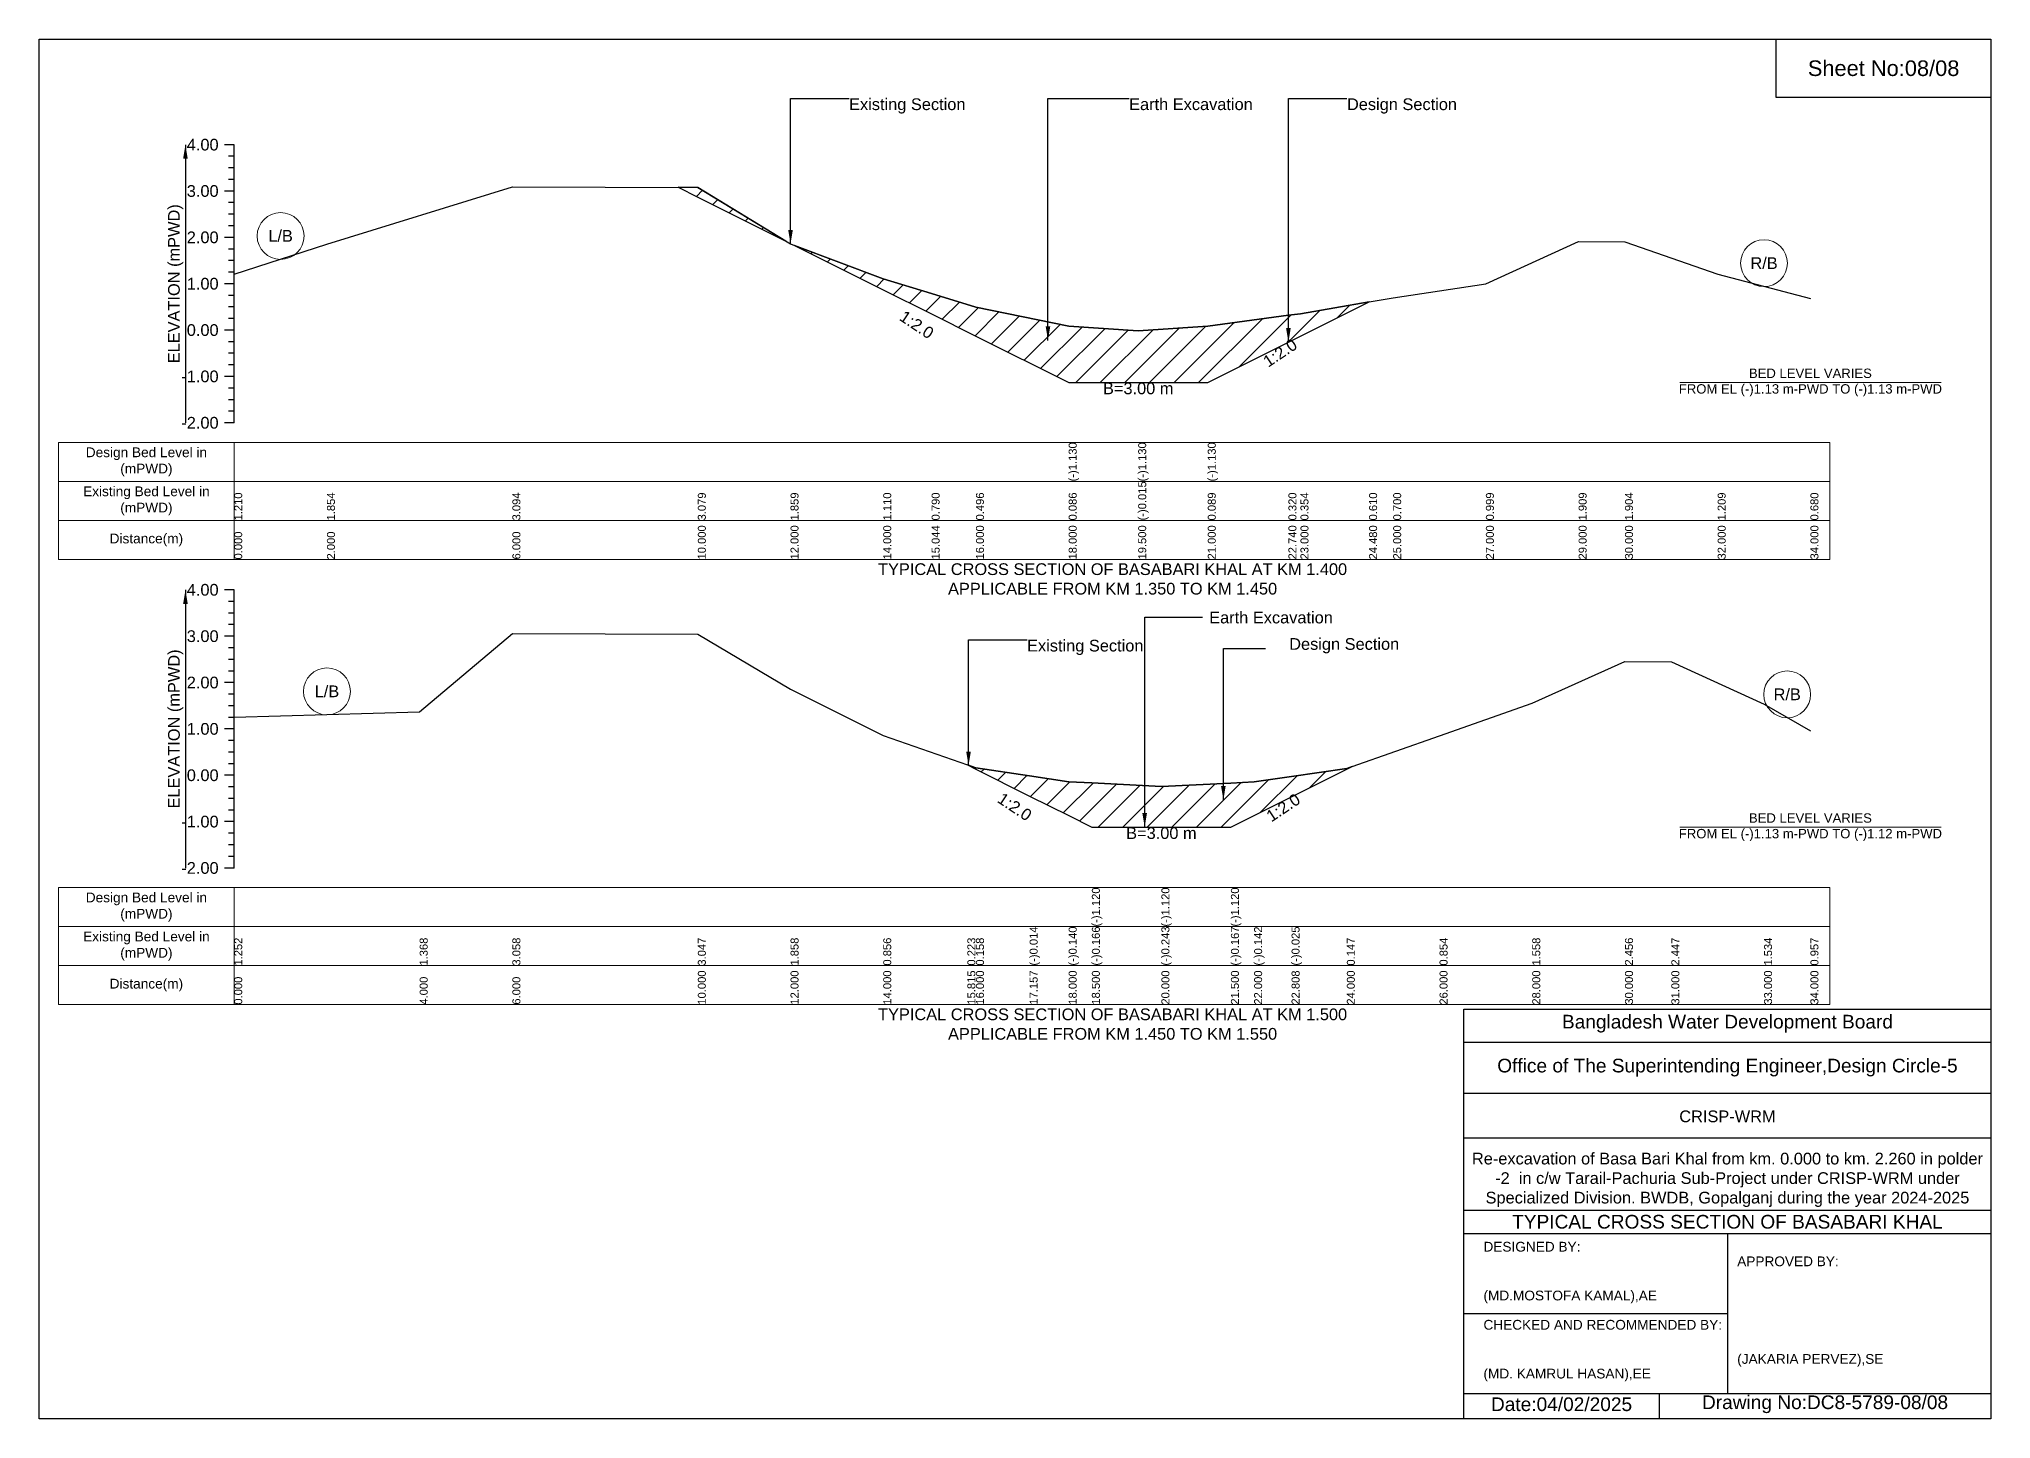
# Model space of a CAD drawing. Header units: inches. Extents: x 91000 to 228000, y -17569 to 0.
# Drawn here: x 200000 to 208000, y -5656 to 0 of the extents above; entities that cross this region are included whole.
import ezdxf

# ---------------------------------------------------------------- set-up
doc = ezdxf.new("R2010")
doc.units = ezdxf.units.IN
doc.header["$LTSCALE"] = 7
doc.header["$MEASUREMENT"] = 0
for name, color, linetype, lineweight in [('Cross section Data Border', 7, 'Continuous', 9), ('Cross Section Labels', 7, 'Continuous', 9), ('Existing_Bed_Level for Xsection', 7, 'Continuous', 25)]:
    doc.layers.add(name, color=color, linetype=linetype, lineweight=lineweight)
doc.styles.get("Standard").update_dxf_attribs({"font": 'arial.ttf'})
doc.dimstyles.get("Standard").update_dxf_attribs({"dimtxt": 0.18, "dimasz": 0.18, "dimexe": 0.18, "dimexo": 0.0625, "dimgap": 0.09, "dimtad": 0, "dimtih": 1, "dimtoh": 1, "dimdec": 4, "dimzin": 0, "dimdsep": 46, "dimtxsty": 'Standard', "dimcen": 0.09, "dimadec": 0, "dimazin": 0, "dimtfac": 1, "dimtdec": 4, "dimtofl": 0, "dimtmove": 0, "dimatfit": 3, "dimfxl": 1, "dimtolj": 1, "dimtzin": 0, "dimarcsym": 0})

msp = doc.modelspace()

# ---------------------------------------------------------------- hatches: boundary and pattern name
at = {"layer": 'Existing_Bed_Level for Xsection'}
h = msp.add_hatch(dxfattribs=at)
h.set_pattern_fill('ANSI31', color=256, scale=570, style=0)
h.paths.add_polyline_path([(202620, -607.8), (202700, -647.8), (203061, -828.4), (202700, -608.1)])
h = msp.add_hatch(dxfattribs=at)
h.set_pattern_fill('ANSI31', color=256, scale=570, style=0)
h.paths.add_polyline_path([(203096.7, -846.2), (203460, -1027.8), (203658.3, -1127), (203840, -1217.8), (204220, -1407.8), (204505, -1407.8), (204790, -1407.8), (205120.6, -1242.5), (205170, -1217.8), (205451.2, -1077.2), (205170, -1125.9), (205120.6, -1132.4), (204790, -1176.2), (204505, -1196), (204220, -1176.8), (203840, -1098.9), (203658.3, -1043.1), (203460, -982.2)])
h = msp.add_hatch(dxfattribs=at)
h.set_pattern_fill('ANSI31', color=256, scale=570, style=0)
h.paths.add_polyline_path([(203804.8, -2975.5), (203840, -2993.1), (204059.9, -3103.1), (204220, -3183.1), (204315, -3230.6), (204600, -3230.6), (204885, -3230.6), (204980, -3183.1), (205133.5, -3106.4), (205360, -2993.1), (205382, -2982.1), (205360, -2989.9), (205133.5, -3022.6), (204980, -3044.8), (204885, -3049.6), (204600, -3064), (204315, -3049.3), (204220, -3044.4), (204059.9, -3020.6), (203840, -2987.8)])

# ---------------------------------------------------------------- linework, layer by layer
for points in [[(200000, 0), (208000, 0), (208000, -5656), (200000, -5656)], [(207120, 0), (208000, 0), (208000, -240), (207120, -240)]]:
    msp.add_lwpolyline(points, close=True)
for points in [[(205840, -5656), (205840, -3976), (208000, -3976)], [(205840, -4112), (208000, -4112)], [(205840, -4320), (208000, -4320)], [(205840, -4504), (208000, -4504)], [(205840, -4800), (208000, -4800)], [(205840, -4896), (208000, -4896)], [(206920, -4896), (206920, -5552)], [(205840, -5224), (206920, -5224)], [(205840, -5552), (208000, -5552)], [(206640, -5552), (206640, -5656)]]:
    msp.add_lwpolyline(points)
at = {"layer": 'Cross section Data Border'}
for points in [[(200080, -1653.2), (207340, -1653.2), (207340, -2133.2), (200080, -2133.2)], [(200080, -3477.8), (207340, -3477.8), (207340, -3957.8), (200080, -3957.8)]]:
    msp.add_lwpolyline(points, close=True, dxfattribs=at)
for points in [[(200800, -1653.2), (200800, -2133.2)], [(200080, -1813.2), (207340, -1813.2)], [(200080, -1973.2), (207340, -1973.2)], [(200800, -3477.8), (200800, -3957.8)], [(200080, -3637.8), (207340, -3637.8)], [(200080, -3797.8), (207340, -3797.8)]]:
    msp.add_lwpolyline(points, dxfattribs=at)
at = {"layer": 'Cross Section Labels'}
for points in [[(206724.2, -1407.8), (207795.8, -1407.8)], [(206724.2, -3230.6), (207795.8, -3230.6)]]:
    msp.add_lwpolyline(points, dxfattribs=at)
for centre in [(200990, -807.1), (207070, -918.7), (201180, -2673.9), (207165, -2686.2)]:
    msp.add_circle(centre, 96, dxfattribs=at)
at = {"layer": 'Existing_Bed_Level for Xsection'}
for points in [[(200800, -433.2), (200760, -433.2)], [(200800, -1573.2), (200800, -1383.2), (200800, -1193.2), (200800, -1003.1), (200800, -813.1), (200800, -623.1), (200800, -433.2)], [(200800, -480.6), (200776, -480.6)], [(200800, -528.1), (200776, -528.1)], [(200800, -623.1), (200760, -623.1)], [(200800, -575.6), (200776, -575.6)], [(200800, -963.2), (201180, -840.9), (201940, -605.3), (202700, -608.1), (203080, -839.9), (203096.7, -846.2), (203460, -982.2), (203658.3, -1043.1), (203840, -1098.9), (204220, -1176.8), (204220, -1176.8), (204505, -1196), (204505, -1196), (204790, -1176.2), (204790, -1176.2), (205120.6, -1132.4), (205170, -1125.9), (205451.2, -1077.2), (205550, -1060.2), (205930, -1003.3), (206310, -830.4), (206500, -831.4), (206880, -963.4), (207260, -1064)], [(200800, -670.6), (200776, -670.6)], [(200800, -718.1), (200776, -718.1)], [(200800, -765.6), (200776, -765.6)], [(200800, -813.1), (200760, -813.1)], [(200800, -860.7), (200776, -860.7)], [(200800, -908.2), (200776, -908.2)], [(200800, -955.6), (200776, -955.6)], [(200800, -1003.1), (200760, -1003.1)], [(200800, -1050.7), (200776, -1050.7)], [(200800, -1098.2), (200776, -1098.2)], [(200800, -1193.2), (200760, -1193.2)], [(200800, -1145.7), (200776, -1145.7)], [(200800, -1240.7), (200776, -1240.7)], [(200800, -1288.2), (200776, -1288.2)], [(200800, -1335.7), (200776, -1335.7)], [(200800, -1383.2), (200760, -1383.2)], [(200800, -1430.7), (200776, -1430.7)], [(200800, -1478.2), (200776, -1478.2)], [(200800, -1573.2), (200760, -1573.2)], [(200800, -1525.7), (200776, -1525.7)], [(200800, -2257.8), (200760, -2257.8)], [(200800, -2305.3), (200776, -2305.3)], [(200800, -3397.8), (200800, -3207.8), (200800, -3017.8), (200800, -2827.8), (200800, -2637.8), (200800, -2447.8), (200800, -2257.8)], [(200800, -2352.8), (200776, -2352.8)], [(200800, -2447.8), (200760, -2447.8)], [(200800, -2400.3), (200776, -2400.3)], [(200800, -2779.9), (201560, -2757.9), (201940, -2436.8), (202700, -2438.9), (203080, -2664.8), (203460, -2855.2), (203804.8, -2975.5), (203840, -2987.8), (204059.9, -3020.6), (204220, -3044.4), (204315, -3049.3), (204315, -3049.3), (204600, -3064), (204600, -3064), (204885, -3049.6), (204885, -3049.6), (204980, -3044.8), (205133.5, -3022.6), (205360, -2989.9), (205382, -2982.1), (205740, -2855.6), (206120, -2721.8), (206500, -2551.2), (206690, -2552.9), (207070, -2726.4), (207260, -2836)], [(200800, -2495.3), (200776, -2495.3)], [(200800, -2542.8), (200776, -2542.8)], [(200800, -2637.8), (200760, -2637.8)], [(200800, -2590.3), (200776, -2590.3)], [(200800, -2685.3), (200776, -2685.3)], [(200800, -2732.8), (200776, -2732.8)], [(200800, -2780.3), (200776, -2780.3)], [(200800, -2827.8), (200760, -2827.8)], [(200800, -2875.3), (200776, -2875.3)], [(200800, -2922.8), (200776, -2922.8)], [(200800, -3017.8), (200760, -3017.8)], [(200800, -2970.3), (200776, -2970.3)], [(200800, -3065.3), (200776, -3065.3)], [(200800, -3112.8), (200776, -3112.8)], [(200800, -3160.3), (200776, -3160.3)], [(200800, -3207.8), (200760, -3207.8)], [(200800, -3255.3), (200776, -3255.3)], [(200800, -3302.8), (200776, -3302.8)], [(200800, -3350.3), (200776, -3350.3)], [(200800, -3397.8), (200760, -3397.8)]]:
    msp.add_lwpolyline(points, dxfattribs=at)
for points in [[(202620, -607.8), (202700, -647.8), (203061, -828.4), (202700, -608.1)], [(203096.7, -846.2), (203096.7, -846.2), (203460, -1027.8), (203658.3, -1127), (203840, -1217.8), (204220, -1407.8), (204220, -1407.8), (204505, -1407.8), (204505, -1407.8), (204790, -1407.8), (204790, -1407.8), (205120.6, -1242.5), (205170, -1217.8), (205451.2, -1077.2), (205170, -1125.9), (205120.6, -1132.4), (204790, -1176.2), (204790, -1176.2), (204505, -1196), (204505, -1196), (204220, -1176.8), (204220, -1176.8), (203840, -1098.9), (203658.3, -1043.1), (203460, -982.2), (203096.7, -846.2)], [(203804.8, -2975.5), (203804.8, -2975.5), (203840, -2993.1), (204059.9, -3103.1), (204220, -3183.1), (204315, -3230.6), (204315, -3230.6), (204600, -3230.6), (204600, -3230.6), (204885, -3230.6), (204885, -3230.6), (204980, -3183.1), (205133.5, -3106.4), (205360, -2993.1), (205382, -2982.1), (205382, -2982.1), (205382, -2982.1), (205360, -2989.9), (205133.5, -3022.6), (204980, -3044.8), (204885, -3049.6), (204885, -3049.6), (204600, -3064), (204600, -3064), (204315, -3049.3), (204315, -3049.3), (204220, -3044.4), (204059.9, -3020.6), (203840, -2987.8), (203804.8, -2975.5)]]:
    msp.add_lwpolyline(points, close=True, dxfattribs=at)

# ---------------------------------------------------------------- texts
at = {"attachment_point": 5}
for s, insert, char_height in [('Sheet No:08/08', (207560, -120), 64), ('Bangladesh Water Development Board', (206920, -4036), 56), ('Office of The Superintending Engineer,Design Circle-5', (206920, -4216), 56)]:
    msp.add_mtext(s, dxfattribs=dict(at, insert=insert, char_height=char_height))
for s, insert, char_height, width, attachment_point in [('CRISP-WRM', (206920, -4416), 48, 2240, 5), ('Re-excavation of Basa Bari Khal from km. 0.000 to km. 2.260 in polder -2  in c/w Tarail-Pachuria Sub-Project under CRISP-WRM under Specialized Division. BWDB, Gopalganj during the year 2024-2025', (206920, -4676), 48, 2160, 5), ('TYPICAL CROSS SECTION OF BASABARI KHAL', (206920, -4848), 56, 2240, 5), ('DESIGNED BY:^J^J^J(MD.MOSTOFA KAMAL),AE', (205920, -5056), 40, 1120, 4), ('APPROVED BY:^J^J^J^J^J^J(JAKARIA PERVEZ),SE', (206960, -5216), 40, 1120, 4), ('CHECKED AND RECOMMENDED BY:^J^J^J(MD. KAMRUL HASAN),EE', (205920, -5376), 40, 1120, 4), ('Date:04/02/2025', (206240, -5596), 56, 1120, 5), ('Drawing No:DC8-5789-08/08', (207320, -5596), 56, 1760, 5)]:
    msp.add_mtext(s, dxfattribs=dict(insert=insert, char_height=char_height, width=width, attachment_point=attachment_point))
at = {"layer": 'Cross section Data Border', "char_height": 40, "width": 640, "attachment_point": 5}
for s, insert in [('Design Bed Level in (mPWD)', (200440, -1733.2)), ('Existing Bed Level in (mPWD)', (200440, -1893.2)), ('Distance(m)', (200440, -2053.2)), ('Design Bed Level in (mPWD)', (200440, -3557.8)), ('Existing Bed Level in (mPWD)', (200440, -3717.8)), ('Distance(m)', (200440, -3877.8))]:
    msp.add_mtext(s, dxfattribs=dict(at, insert=insert))
at = {"layer": 'Cross Section Labels'}
for s, insert, char_height, attachment_point in [('Existing Section', (203320, -243.2), 48, 1), ('Earth Excavation', (204467.7, -243.2), 48, 1), ('Design Section', (205360.6, -243.2), 48, 1), ('L/B', (200990, -807.1), 48, 5), ('R/B', (207070, -918.7), 48, 5), ('BED LEVEL VARIES ^JFROM EL (-)1.13 m-PWD TO (-)1.13 m-PWD', (207260, -1407.8), 38.4, 5), ('B=3.00 m', (204505, -1407.8), 48, 2), ('TYPICAL CROSS SECTION OF BASABARI KHAL AT KM 1.400^JAPPLICABLE FROM KM 1.350 TO KM 1.450', (204400, -2213.2), 48, 5), ('Earth Excavation', (204795.9, -2347.1), 48, 1), ('Existing Section', (204049.5, -2462.3), 48, 1), ('Design Section', (205123.8, -2455.5), 48, 1), ('L/B', (201180, -2673.9), 48, 5), ('R/B', (207165, -2686.2), 48, 5), ('BED LEVEL VARIES ^JFROM EL (-)1.13 m-PWD TO (-)1.12 m-PWD', (207260, -3230.6), 38.4, 5), ('B=3.00 m', (204600, -3230.6), 48, 2), ('TYPICAL CROSS SECTION OF BASABARI KHAL AT KM 1.500^JAPPLICABLE FROM KM 1.450 TO KM 1.550', (204400, -4037.8), 48, 5)]:
    msp.add_mtext(s, dxfattribs=dict(at, insert=insert, char_height=char_height, attachment_point=attachment_point))
at = {"layer": 'Cross Section Labels', "char_height": 48, "attachment_point": 2}
for insert, rotation in [((203610.8, -1150.8), 326.30993), ((205073.1, -1266.3), 33.69007), ((204012.4, -3126.8), 326.30993), ((205086, -3130.1), 33.69007)]:
    msp.add_mtext('1:2.0', dxfattribs=dict(at, insert=insert, rotation=rotation))
at = {"layer": 'Existing_Bed_Level for Xsection', "char_height": 48, "attachment_point": 6}
for s, insert in [('4.00', (200736, -433.2)), ('3.00', (200736, -623.1)), ('2.00', (200736, -813.1)), ('1.00', (200736, -1003.1)), ('0.00', (200736, -1193.2)), ('-1.00', (200736, -1383.2)), ('-2.00', (200736, -1573.2)), ('4.00', (200736, -2257.8)), ('3.00', (200736, -2447.8)), ('2.00', (200736, -2637.8)), ('1.00', (200736, -2827.8)), ('0.00', (200736, -3017.8)), ('-1.00', (200736, -3207.8)), ('-2.00', (200736, -3397.8))]:
    msp.add_mtext(s, dxfattribs=dict(at, insert=insert))
at = {"layer": 'Existing_Bed_Level for Xsection', "rotation": 90}
for s, insert, char_height, attachment_point in [('ELEVATION (mPWD)', (200560, -1003.1), 48, 5), ('(-)1.130', (204220, -1813.2), 32.8, 1), ('(-)1.130', (204505, -1813.2), 32.8, 1), ('(-)1.130', (204790, -1813.2), 32.8, 1), ('(-)0.015', (204505, -1973.2), 32.8, 1), ('1.210', (200800, -1973.2), 32.8, 1), ('1.854', (201180, -1973.2), 32.8, 1), ('3.094', (201940, -1973.2), 32.8, 1), ('3.079', (202700, -1973.2), 32.8, 1), ('1.859', (203080, -1973.2), 32.8, 1), ('1.110', (203460, -1973.2), 32.8, 1), ('0.790', (203658.3, -1973.2), 32.8, 1), ('0.496', (203840, -1973.2), 32.8, 1), ('0.086', (204220, -1973.2), 32.8, 1), ('0.089', (204790, -1973.2), 32.8, 1), ('0.320', (205120.6, -1973.2), 32.8, 1), ('0.354', (205170, -1973.2), 32.8, 1), ('0.610', (205451.2, -1973.2), 32.8, 1), ('0.700', (205550, -1973.2), 32.8, 1), ('0.999', (205930, -1973.2), 32.8, 1), ('1.909', (206310, -1973.2), 32.8, 1), ('1.904', (206500, -1973.2), 32.8, 1), ('1.209', (206880, -1973.2), 32.8, 1), ('0.680', (207260, -1973.2), 32.8, 1), ('10.000', (202700, -2133.2), 32.8, 1), ('12.000', (203080, -2133.2), 32.8, 1), ('14.000', (203460, -2133.2), 32.8, 1), ('15.044', (203658.3, -2133.2), 32.8, 1), ('16.000', (203840, -2133.2), 32.8, 1), ('18.000', (204220, -2133.2), 32.8, 1), ('19.500', (204505, -2133.2), 32.8, 1), ('21.000', (204790, -2133.2), 32.8, 1), ('22.740', (205120.6, -2133.2), 32.8, 1), ('23.000', (205170, -2133.2), 32.8, 1), ('24.480', (205451.2, -2133.2), 32.8, 1), ('25.000', (205550, -2133.2), 32.8, 1), ('27.000', (205930, -2133.2), 32.8, 1), ('29.000', (206310, -2133.2), 32.8, 1), ('30.000', (206500, -2133.2), 32.8, 1), ('32.000', (206880, -2133.2), 32.8, 1), ('34.000', (207260, -2133.2), 32.8, 1), ('0.000', (200800, -2133.2), 32.8, 1), ('2.000', (201180, -2133.2), 32.8, 1), ('6.000', (201940, -2133.2), 32.8, 1), ('ELEVATION (mPWD)', (200560, -2827.8), 48, 5), ('(-)1.120', (204315, -3637.8), 32.8, 1), ('(-)1.120', (204600, -3637.8), 32.8, 1), ('(-)1.120', (204885, -3637.8), 32.8, 1), ('(-)0.014', (204059.9, -3797.8), 32.8, 1), ('(-)0.140', (204220, -3797.8), 32.8, 1), ('(-)0.166', (204315, -3797.8), 32.8, 1), ('(-)0.243', (204600, -3797.8), 32.8, 1), ('(-)0.167', (204885, -3797.8), 32.8, 1), ('(-)0.142', (204980, -3797.8), 32.8, 1), ('(-)0.025', (205133.5, -3797.8), 32.8, 1), ('1.252', (200800, -3797.8), 32.8, 1), ('1.368', (201560, -3797.8), 32.8, 1), ('3.058', (201940, -3797.8), 32.8, 1), ('3.047', (202700, -3797.8), 32.8, 1), ('1.858', (203080, -3797.8), 32.8, 1), ('0.856', (203460, -3797.8), 32.8, 1), ('0.223', (203804.8, -3797.8), 32.8, 1), ('0.158', (203840, -3797.8), 32.8, 1), ('0.147', (205360, -3797.8), 32.8, 1), ('0.854', (205740, -3797.8), 32.8, 1), ('1.558', (206120, -3797.8), 32.8, 1), ('2.456', (206500, -3797.8), 32.8, 1), ('2.447', (206690, -3797.8), 32.8, 1), ('1.534', (207070, -3797.8), 32.8, 1), ('0.957', (207260, -3797.8), 32.8, 1), ('10.000', (202700, -3957.8), 32.8, 1), ('12.000', (203080, -3957.8), 32.8, 1), ('14.000', (203460, -3957.8), 32.8, 1), ('15.815', (203804.8, -3957.8), 32.8, 1), ('16.000', (203840, -3957.8), 32.8, 1), ('17.157', (204059.9, -3957.8), 32.8, 1), ('18.000', (204220, -3957.8), 32.8, 1), ('18.500', (204315, -3957.8), 32.8, 1), ('20.000', (204600, -3957.8), 32.8, 1), ('21.500', (204885, -3957.8), 32.8, 1), ('22.000', (204980, -3957.8), 32.8, 1), ('22.808', (205133.5, -3957.8), 32.8, 1), ('24.000', (205360, -3957.8), 32.8, 1), ('26.000', (205740, -3957.8), 32.8, 1), ('28.000', (206120, -3957.8), 32.8, 1), ('30.000', (206500, -3957.8), 32.8, 1), ('31.000', (206690, -3957.8), 32.8, 1), ('33.000', (207070, -3957.8), 32.8, 1), ('34.000', (207260, -3957.8), 32.8, 1), ('0.000', (200800, -3957.8), 32.8, 1), ('4.000', (201560, -3957.8), 32.8, 1), ('6.000', (201940, -3957.8), 32.8, 1)]:
    msp.add_mtext(s, dxfattribs=dict(at, insert=insert, char_height=char_height, attachment_point=attachment_point))

# ---------------------------------------------------------------- leaders
at = {"layer": 'Cross Section Labels', "annotation_type": 0, "has_hookline": 1, "hookline_direction": 0}
for points, text_width in [([(203080, -839.9), (203080, -243.2), (203319.9, -243.2)], 467.2), ([(204135.1, -1235), (204135.1, -243.2), (204467.6, -243.2)], 497), ([(205120.6, -1242.5), (205120.6, -243.2), (205360.5, -243.2)], 441.2), ([(204531.5, -3230.4), (204531.5, -2370), (204768.3, -2370)], 497), ([(203809.5, -2977.9), (203809.5, -2462.3), (204049.4, -2462.3)], 467.2), ([(204854, -3119.3), (204854, -2498.6), (205026.6, -2498.6)], 441.2)]:
    msp.add_leader(points, dimstyle='Standard', override={"dimasz": 57.6}, dxfattribs=dict(at, text_width=text_width))
at = {"layer": 'Existing_Bed_Level for Xsection'}
for points in [[(200600, -433.2), (200600, -1573.2)], [(200600, -2257.8), (200600, -3397.8)]]:
    msp.add_leader(points, dimstyle='Standard', override={"dimasz": 57.6}, dxfattribs=at)

doc.saveas('drawing.dxf')
